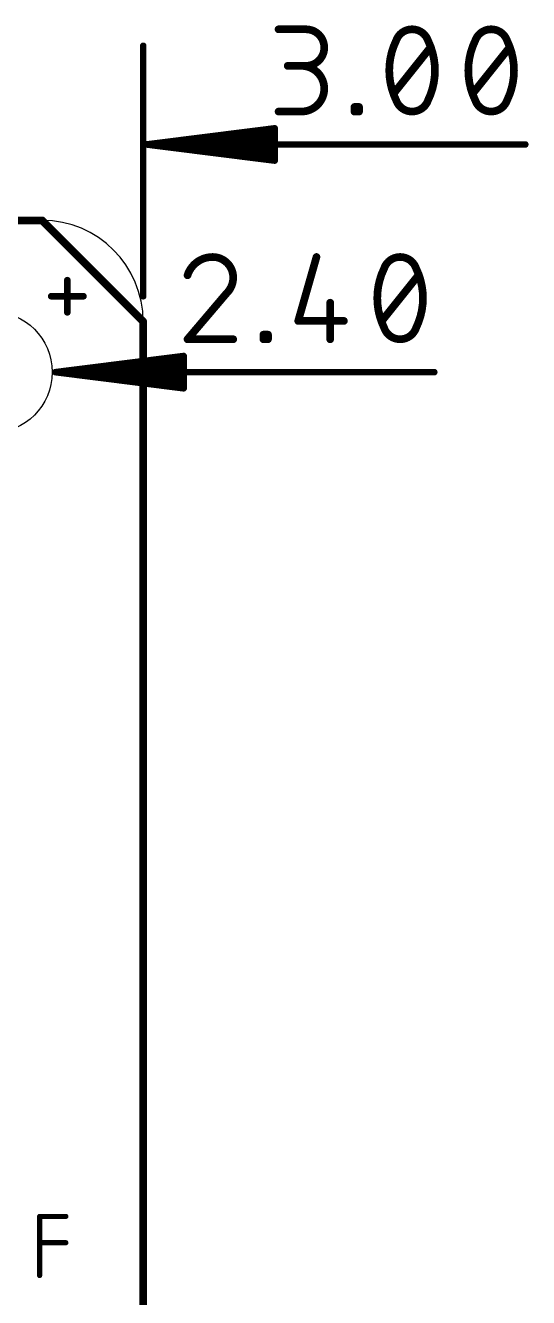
# Model space of a CAD drawing. Extents: x -6 to 135, y -6 to 36.
# Drawn here: x 124.67 to 134.62, y 8.71 to 33.85 of the extents above; entities that cross this region are included whole.
import ezdxf

# ---------------------------------------------------------------- set-up
doc = ezdxf.new("R2010")
doc.units = 0
for name, color, linetype in [('1', 12, 'CONTINUOUS'), ('16', 132, 'CONTINUOUS'), ('20', 31, 'CONTINUOUS'), ('27', 253, 'CONTINUOUS'), ('47', 253, 'CONTINUOUS')]:
    doc.layers.add(name, color=color, linetype=linetype)

msp = doc.modelspace()

# ---------------------------------------------------------------- linework, layer by layer
at = {"layer": '1', "const_width": 0.1524}
for points in [[(125, 30), (123, 30)], [(127, 28), (125, 30)], [(127, 2), (127, 28)]]:
    msp.add_lwpolyline(points, dxfattribs=at)
at = {"layer": '1', "const_width": 0.0762}
for points in [[(125.0269, 30.0269, 1), (124.9731, 29.9731)], [(125, 29.9619, 1), (125, 30.0381)], [(127.0381, 28, 1), (126.9619, 28)], [(126.9731, 27.9731, 1), (127.0269, 28.0269)]]:
    msp.add_lwpolyline(points, format="xyb", dxfattribs=at)
at = {"layer": '16', "const_width": 0.1524}
for points in [[(125, 30), (123, 30)], [(127, 28), (125, 30)], [(127, 2), (127, 28)]]:
    msp.add_lwpolyline(points, dxfattribs=at)
at = {"layer": '16', "const_width": 0.0762}
for points in [[(125.0269, 30.0269, 1), (124.9731, 29.9731)], [(125, 29.9619, 1), (125, 30.0381)], [(127.0381, 28, 1), (126.9619, 28)], [(126.9731, 27.9731, 1), (127.0269, 28.0269)]]:
    msp.add_lwpolyline(points, format="xyb", dxfattribs=at)
at = {"layer": '20'}
for p, q in [((125, 30), (123, 30)), ((127, 2), (127, 28))]:
    msp.add_line(p, q, dxfattribs=at)
msp.add_circle((124, 27), 1.2, dxfattribs=at)
msp.add_arc((125, 28), 2, 0, 90, dxfattribs=at)
at = {"layer": '27', "const_width": 0.1016}
for points in [[(124.952, 9.1458), (124.952, 10.3142)], [(124.952, 10.3142), (125.4712, 10.3142)], [(124.952, 9.7949), (125.4712, 9.7949)]]:
    msp.add_lwpolyline(points, dxfattribs=at)
at = {"layer": '27', "const_width": 0.0508}
for points in [[(124.9774, 10.3142, 1), (124.9266, 10.3142)], [(124.952, 10.3396, 1), (124.952, 10.2888)], [(125.4712, 10.2888, 1), (125.4712, 10.3396)], [(124.952, 9.8203, 1), (124.952, 9.7695)], [(125.4712, 9.7695, 1), (125.4712, 9.8203)], [(124.9266, 9.1458, 1), (124.9774, 9.1458)]]:
    msp.add_lwpolyline(points, format="xyb", dxfattribs=at)
at = {"layer": '47'}
for points, const_width in [([(129.6762, 33.7763), (130.2181, 33.7763)], 0.1524), ([(127, 28.5), (127, 33.45)], 0.13), ([(131.9549, 32.5119), (132.6774, 33.4151)], 0.1524), ([(133.518, 32.5119), (134.2405, 33.4151)], 0.1524), ([(130.2181, 33.0538), (129.8568, 33.0538)], 0.1524), ([(129.6762, 32.1507), (130.1278, 32.1507)], 0.1524), ([(131.1768, 32.1507), (131.1768, 32.241)], 0.1524), ([(131.1768, 32.241), (131.2671, 32.241)], 0.1524), ([(131.2671, 32.1507), (131.1768, 32.1507)], 0.1524), ([(131.2671, 32.241), (131.2671, 32.1507)], 0.1524), ([(127.065, 31.5), (129.6, 31.8192)], 0.13), ([(127.065, 31.5), (129.6, 31.76)], 0.13), ([(127.065, 31.5), (129.6, 31.63)], 0.13), ([(129.6, 31.8192), (129.6, 31.1808)], 0.13), ([(127.065, 31.5), (134.5539, 31.5)], 0.13), ([(129.6, 31.1808), (127.065, 31.5)], 0.13), ([(129.6, 31.37), (127.065, 31.5)], 0.13), ([(129.6, 31.24), (127.065, 31.5)], 0.13), ([(130.4258, 29.2763), (130.0646, 28.0119)], 0.1524), ([(131.718, 28.0119), (132.4405, 28.9151)], 0.1524), ([(125.5, 28.1808), (125.5, 28.8192)], 0.13), ([(125.1808, 28.5), (125.8192, 28.5)], 0.13), ([(128.6438, 28.5538), (127.8762, 27.6507)], 0.1524), ([(130.6967, 28.3732), (130.6967, 27.6507)], 0.1524), ([(130.0646, 28.0119), (130.9677, 28.0119)], 0.1524), ([(127.8762, 27.6507), (128.7793, 27.6507)], 0.1524), ([(129.3768, 27.6507), (129.3768, 27.741)], 0.1524), ([(129.3768, 27.741), (129.4671, 27.741)], 0.1524), ([(129.4671, 27.6507), (129.3768, 27.6507)], 0.1524), ([(129.4671, 27.741), (129.4671, 27.6507)], 0.1524), ([(125.265, 27), (127.8, 27.3192)], 0.13), ([(125.265, 27), (127.8, 27.26)], 0.13), ([(125.265, 27), (127.8, 27.13)], 0.13), ([(127.8, 27.3192), (127.8, 26.6808)], 0.13), ([(125.265, 27), (132.7539, 27)], 0.13), ([(127.8, 26.6808), (125.265, 27)], 0.13), ([(127.8, 26.87), (125.265, 27)], 0.13), ([(127.8, 26.74), (125.265, 27)], 0.13)]:
    msp.add_lwpolyline(points, dxfattribs=dict(at, const_width=const_width))
for points, const_width in [([(129.6762, 33.8144, 1), (129.6762, 33.7382)], 0.0762), ([(130.2181, 33.0538, 1), (130.2181, 33.7763)], 0.1524), ([(130.2181, 33.8144, 1), (130.2181, 33.7382)], 0.0762), ([(130.2181, 33.7382, 1), (130.2181, 33.8144)], 0.0762), ([(132.3161, 33.7763, 0.3205), (132, 33.5505)], 0.1524), ([(132.6322, 33.5505, 0.3205), (132.3161, 33.7763)], 0.1524), ([(132.3161, 33.8144, 1), (132.3161, 33.7382)], 0.0762), ([(132.3161, 33.7382, 1), (132.3161, 33.8144)], 0.0762), ([(133.8792, 33.7763, 0.3205), (133.5632, 33.5505)], 0.1524), ([(134.1953, 33.5505, 0.3205), (133.8792, 33.7763)], 0.1524), ([(133.8792, 33.8144, 1), (133.8792, 33.7382)], 0.0762), ([(133.8792, 33.7382, 1), (133.8792, 33.8144)], 0.0762), ([(127.0325, 33.45, 1), (126.9675, 33.45)], 0.065), ([(132, 33.5505, 0.1139), (131.8646, 32.9635)], 0.1524), ([(131.964, 33.5629, 1), (132.0361, 33.5382)], 0.0762), ([(132.0343, 33.5338, 1), (131.9658, 33.5672)], 0.0762), ([(132.7677, 32.9635, 0.1139), (132.6322, 33.5505)], 0.1524), ([(132.6665, 33.5672, 1), (132.598, 33.5338)], 0.0762), ([(132.5962, 33.5382, 1), (132.6683, 33.5629)], 0.0762), ([(132.7071, 33.3913, 1), (132.6476, 33.4389)], 0.0762), ([(133.5632, 33.5505, 0.1139), (133.4277, 32.9635)], 0.1524), ([(133.5271, 33.5629, 1), (133.5992, 33.5382)], 0.0762), ([(133.5974, 33.5338, 1), (133.5289, 33.5672)], 0.0762), ([(134.3308, 32.9635, 0.1139), (134.1953, 33.5505)], 0.1524), ([(134.2296, 33.5672, 1), (134.1611, 33.5338)], 0.0762), ([(134.1593, 33.5382, 1), (134.2314, 33.5629)], 0.0762), ([(134.2702, 33.3913, 1), (134.2107, 33.4389)], 0.0762), ([(129.8568, 33.0919, 1), (129.8568, 33.0157)], 0.0762), ([(130.1278, 32.1507, 1), (130.1278, 33.0538)], 0.1524), ([(130.1278, 33.0919, 1), (130.1278, 33.0157)], 0.0762), ([(130.2181, 33.0919, 1), (130.2181, 33.0157)], 0.0762), ([(130.2181, 33.0157, 1), (130.2181, 33.0919)], 0.0762), ([(131.8646, 32.9635, 0.1139), (132, 32.3765)], 0.1524), ([(131.9027, 32.9635, 1), (131.8265, 32.9635)], 0.0762), ([(131.8265, 32.9635, 1), (131.9027, 32.9635)], 0.0762), ([(132.6322, 32.3765, 0.1139), (132.7677, 32.9635)], 0.1524), ([(132.8058, 32.9635, 1), (132.7296, 32.9635)], 0.0762), ([(132.7296, 32.9635, 1), (132.8058, 32.9635)], 0.0762), ([(133.4277, 32.9635, 0.1139), (133.5632, 32.3765)], 0.1524), ([(133.4658, 32.9635, 1), (133.3896, 32.9635)], 0.0762), ([(133.3896, 32.9635, 1), (133.4658, 32.9635)], 0.0762), ([(134.1953, 32.3765, 0.1139), (134.3308, 32.9635)], 0.1524), ([(134.3689, 32.9635, 1), (134.2927, 32.9635)], 0.0762), ([(134.2927, 32.9635, 1), (134.3689, 32.9635)], 0.0762), ([(131.9251, 32.5357, 1), (131.9846, 32.4881)], 0.0762), ([(132, 32.3765, 0.3205), (132.3161, 32.1507)], 0.1524), ([(132.0361, 32.3888, 1), (131.964, 32.3641)], 0.0762), ([(132.3161, 32.1507, 0.3205), (132.6322, 32.3765)], 0.1524), ([(132.6683, 32.3641, 1), (132.5962, 32.3888)], 0.0762), ([(133.4882, 32.5357, 1), (133.5478, 32.4881)], 0.0762), ([(133.5992, 32.3888, 1), (133.5271, 32.3641)], 0.0762), ([(133.5632, 32.3765, 0.3205), (133.8792, 32.1507)], 0.1524), ([(133.8792, 32.1507, 0.3205), (134.1953, 32.3765)], 0.1524), ([(134.2314, 32.3641, 1), (134.1593, 32.3888)], 0.0762), ([(129.6762, 32.1888, 1), (129.6762, 32.1126)], 0.0762), ([(130.1278, 32.1888, 1), (130.1278, 32.1126)], 0.0762), ([(130.1278, 32.1126, 1), (130.1278, 32.1888)], 0.0762), ([(131.2149, 32.241, 1), (131.1387, 32.241)], 0.0762), ([(131.1768, 32.2791, 1), (131.1768, 32.2029)], 0.0762), ([(131.1768, 32.1888, 1), (131.1768, 32.1126)], 0.0762), ([(131.1387, 32.1507, 1), (131.2149, 32.1507)], 0.0762), ([(131.3052, 32.241, 1), (131.229, 32.241)], 0.0762), ([(131.229, 32.1507, 1), (131.3052, 32.1507)], 0.0762), ([(131.2671, 32.2029, 1), (131.2671, 32.2791)], 0.0762), ([(131.2671, 32.1126, 1), (131.2671, 32.1888)], 0.0762), ([(131.9658, 32.3598, 1), (132.0343, 32.3932)], 0.0762), ([(132.3161, 32.1888, 1), (132.3161, 32.1126)], 0.0762), ([(132.3161, 32.1126, 1), (132.3161, 32.1888)], 0.0762), ([(132.598, 32.3932, 1), (132.6665, 32.3598)], 0.0762), ([(133.5289, 32.3598, 1), (133.5974, 32.3932)], 0.0762), ([(133.8792, 32.1888, 1), (133.8792, 32.1126)], 0.0762), ([(133.8792, 32.1126, 1), (133.8792, 32.1888)], 0.0762), ([(134.1611, 32.3932, 1), (134.2296, 32.3598)], 0.0762), ([(129.6325, 31.8192, 1), (129.5675, 31.8192)], 0.065), ([(129.6041, 31.787, 1), (129.5959, 31.8515)], 0.065), ([(129.6033, 31.7277, 1), (129.5967, 31.7923)], 0.065), ([(129.6017, 31.5975, 1), (129.5983, 31.6625)], 0.065), ([(127.065, 31.5325, 1), (127.065, 31.4675)], 0.065), ([(127.0691, 31.5322, 1), (127.0609, 31.4678)], 0.065), ([(127.0633, 31.5325, 1), (127.0667, 31.4675)], 0.065), ([(127.0667, 31.5325, 1), (127.0633, 31.4675)], 0.065), ([(127.0683, 31.5323, 1), (127.0617, 31.4677)], 0.065), ([(127.0617, 31.5323, 1), (127.0683, 31.4677)], 0.065), ([(127.0609, 31.5322, 1), (127.0691, 31.4678)], 0.065), ([(129.5983, 31.3375, 1), (129.6017, 31.4025)], 0.065), ([(134.5539, 31.4675, 1), (134.5539, 31.5325)], 0.065), ([(129.5675, 31.1808, 1), (129.6325, 31.1808)], 0.065), ([(129.5959, 31.1485, 1), (129.6041, 31.213)], 0.065), ([(129.5967, 31.2077, 1), (129.6033, 31.2723)], 0.065), ([(128.3729, 29.2763, 0.3252), (127.8762, 28.9151)], 0.1524), ([(128.7793, 28.8699, 0.4142), (128.3729, 29.2763)], 0.1524), ([(128.3729, 29.3144, 1), (128.3729, 29.2382)], 0.0762), ([(128.3729, 29.2382, 1), (128.3729, 29.3144)], 0.0762), ([(130.4624, 29.2658, 1), (130.3892, 29.2868)], 0.0762), ([(132.0792, 29.2763, 0.3205), (131.7632, 29.0505)], 0.1524), ([(132.3953, 29.0505, 0.3205), (132.0792, 29.2763)], 0.1524), ([(132.0792, 29.3144, 1), (132.0792, 29.2382)], 0.0762), ([(132.0792, 29.2382, 1), (132.0792, 29.3144)], 0.0762), ([(127.84, 28.9268, 1), (127.9124, 28.9033)], 0.0762), ([(128.6438, 28.5538, 0.2053), (128.7793, 28.8699)], 0.1524), ([(128.8174, 28.8699, 1), (128.7412, 28.8699)], 0.0762), ([(131.7632, 29.0505, 0.1139), (131.6277, 28.4635)], 0.1524), ([(131.7271, 29.0629, 1), (131.7992, 29.0382)], 0.0762), ([(131.7974, 29.0338, 1), (131.7289, 29.0672)], 0.0762), ([(132.5308, 28.4635, 0.1139), (132.3953, 29.0505)], 0.1524), ([(132.4296, 29.0672, 1), (132.3611, 29.0338)], 0.0762), ([(132.3593, 29.0382, 1), (132.4314, 29.0629)], 0.0762), ([(132.4702, 28.8913, 1), (132.4107, 28.9389)], 0.0762), ([(125.5325, 28.8192, 1), (125.4675, 28.8192)], 0.065), ([(128.7412, 28.8699, 1), (128.8174, 28.8699)], 0.0762), ([(125.1808, 28.5325, 1), (125.1808, 28.4675)], 0.065), ([(125.8192, 28.4675, 1), (125.8192, 28.5325)], 0.065), ([(126.9675, 28.5, 1), (127.0325, 28.5)], 0.065), ([(128.6176, 28.5814, 1), (128.6701, 28.5262)], 0.0762), ([(128.6729, 28.5291, 1), (128.6148, 28.5785)], 0.0762), ([(130.7348, 28.3732, 1), (130.6586, 28.3732)], 0.0762), ([(131.6277, 28.4635, 0.1139), (131.7632, 27.8765)], 0.1524), ([(131.6658, 28.4635, 1), (131.5896, 28.4635)], 0.0762), ([(131.5896, 28.4635, 1), (131.6658, 28.4635)], 0.0762), ([(132.3953, 27.8765, 0.1139), (132.5308, 28.4635)], 0.1524), ([(132.5689, 28.4635, 1), (132.4927, 28.4635)], 0.0762), ([(132.4927, 28.4635, 1), (132.5689, 28.4635)], 0.0762), ([(125.4675, 28.1808, 1), (125.5325, 28.1808)], 0.065), ([(130.0279, 28.0224, 1), (130.1012, 28.0015)], 0.0762), ([(130.0646, 28.05, 1), (130.0646, 27.9738)], 0.0762), ([(130.9677, 27.9738, 1), (130.9677, 28.05)], 0.0762), ([(131.6882, 28.0357, 1), (131.7478, 27.9881)], 0.0762), ([(131.7992, 27.8888, 1), (131.7271, 27.8641)], 0.0762), ([(131.7632, 27.8765, 0.3205), (132.0792, 27.6507)], 0.1524), ([(131.7289, 27.8598, 1), (131.7974, 27.8932)], 0.0762), ([(132.0792, 27.6507, 0.3205), (132.3953, 27.8765)], 0.1524), ([(132.3611, 27.8932, 1), (132.4296, 27.8598)], 0.0762), ([(132.4314, 27.8641, 1), (132.3593, 27.8888)], 0.0762), ([(127.8762, 27.6888, 1), (127.8762, 27.6126)], 0.0762), ([(127.8472, 27.6754, 1), (127.9052, 27.626)], 0.0762), ([(128.7793, 27.6126, 1), (128.7793, 27.6888)], 0.0762), ([(129.4149, 27.741, 1), (129.3387, 27.741)], 0.0762), ([(129.3768, 27.7791, 1), (129.3768, 27.7029)], 0.0762), ([(129.3768, 27.6888, 1), (129.3768, 27.6126)], 0.0762), ([(129.3387, 27.6507, 1), (129.4149, 27.6507)], 0.0762), ([(129.5052, 27.741, 1), (129.429, 27.741)], 0.0762), ([(129.429, 27.6507, 1), (129.5052, 27.6507)], 0.0762), ([(129.4671, 27.7029, 1), (129.4671, 27.7791)], 0.0762), ([(129.4671, 27.6126, 1), (129.4671, 27.6888)], 0.0762), ([(130.6586, 27.6507, 1), (130.7348, 27.6507)], 0.0762), ([(132.0792, 27.6888, 1), (132.0792, 27.6126)], 0.0762), ([(132.0792, 27.6126, 1), (132.0792, 27.6888)], 0.0762), ([(127.8325, 27.3192, 1), (127.7675, 27.3192)], 0.065), ([(127.8041, 27.287, 1), (127.7959, 27.3515)], 0.065), ([(127.8033, 27.2277, 1), (127.7967, 27.2923)], 0.065), ([(127.8017, 27.0975, 1), (127.7983, 27.1625)], 0.065), ([(125.265, 27.0325, 1), (125.265, 26.9675)], 0.065), ([(125.2691, 27.0322, 1), (125.2609, 26.9678)], 0.065), ([(125.2633, 27.0325, 1), (125.2667, 26.9675)], 0.065), ([(125.2667, 27.0325, 1), (125.2633, 26.9675)], 0.065), ([(125.2683, 27.0323, 1), (125.2617, 26.9677)], 0.065), ([(125.2617, 27.0323, 1), (125.2683, 26.9677)], 0.065), ([(125.2609, 27.0322, 1), (125.2691, 26.9678)], 0.065), ([(127.7983, 26.8375, 1), (127.8017, 26.9025)], 0.065), ([(132.7539, 26.9675, 1), (132.7539, 27.0325)], 0.065), ([(127.7675, 26.6808, 1), (127.8325, 26.6808)], 0.065), ([(127.7959, 26.6485, 1), (127.8041, 26.713)], 0.065), ([(127.7967, 26.7077, 1), (127.8033, 26.7723)], 0.065)]:
    msp.add_lwpolyline(points, format="xyb", dxfattribs=dict(at, const_width=const_width))

doc.saveas('drawing.dxf')
